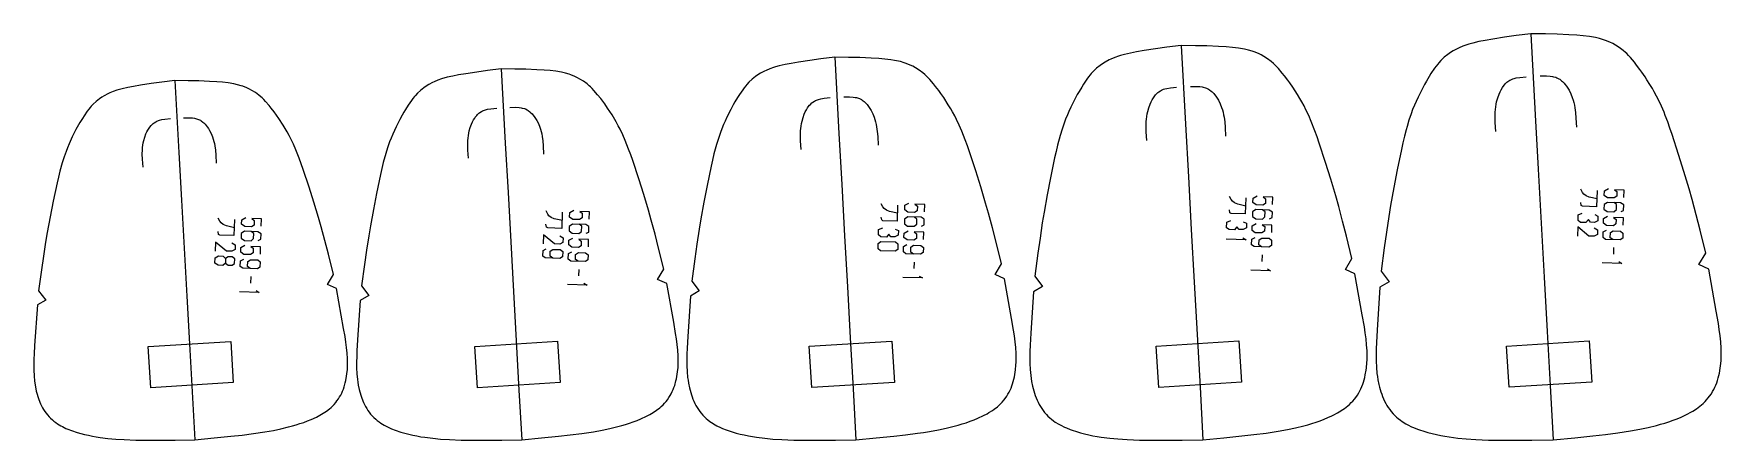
# Model space of a CAD drawing. Extents: x 923 to 2264, y 0 to 1234.
# Drawn here: x 1399 to 1806.9, y 870.1 to 968.5 of the extents above; entities that cross this region are included whole.
import ezdxf

# ---------------------------------------------------------------- set-up
doc = ezdxf.new("R2010")
doc.units = 0

msp = doc.modelspace()

# ---------------------------------------------------------------- linework, layer by layer
for points in [[(1783.41748, 872.147644), (1784.926514, 872.387695), (1787.17981, 872.795349), (1789.186157, 873.217102), (1791.225464, 873.715393), (1792.238037, 873.994385), (1793.245483, 874.295837), (1794.247314, 874.621643), (1795.243042, 874.973755), (1796.232666, 875.354065), (1797.201538, 875.759521), (1798.157104, 876.198669), (1798.62793, 876.432251), (1799.55127, 876.930054), (1800.001953, 877.195557), (1800.877808, 877.76178), (1801.30127, 878.063782), (1802.114624, 878.708252), (1802.503418, 879.051636), (1802.970947, 879.503174), (1803.331543, 879.884521), (1803.758911, 880.382507), (1804.080322, 880.797119), (1804.490479, 881.392639), (1804.798096, 881.898682), (1805.080688, 882.419739), (1805.339355, 882.954834), (1805.574829, 883.50238), (1805.78772, 884.061218), (1805.979126, 884.630005), (1806.149658, 885.207581), (1806.300171, 885.792419), (1806.431152, 886.383362), (1806.63916, 887.578247), (1806.717285, 888.179749), (1806.826538, 889.384033), (1806.865234, 890.143982), (1806.882202, 890.901489), (1806.857178, 892.409424), (1806.763428, 893.909302), (1806.613037, 895.402405), (1806.418091, 896.890137), (1806.190552, 898.373657), (1805.687134, 901.325073), (1803.86499, 911.541626), (1801.495605, 912.62915), (1803.115845, 915.351868), (1801.75293, 920.939575), (1800.814941, 924.655701), (1799.83313, 928.358032), (1799.105713, 930.954407), (1797.871948, 935.123596), (1796.577271, 939.27948), (1795.016113, 944.099731), (1794.48938, 945.646301), (1793.939697, 947.183289), (1793.359009, 948.706909), (1793.054932, 949.462585), (1792.414307, 950.95874), (1791.724609, 952.431641), (1791.251221, 953.365356), (1790.695557, 954.391541), (1790.231812, 955.202454), (1789.631226, 956.204285), (1788.933228, 957.313049), (1788.453735, 958.04303), (1787.712402, 959.123047), (1787.203247, 959.832703), (1786.416382, 960.880554), (1785.875854, 961.567566), (1784.909302, 962.720398), (1784.473877, 963.19519), (1784.02124, 963.653809), (1783.70874, 963.948669), (1783.144043, 964.437073), (1782.247437, 965.113037), (1781.299072, 965.717773), (1780.641846, 966.079895), (1779.96814, 966.40802), (1778.931519, 966.83429), (1778.456543, 966.999878), (1777.493652, 967.285034), (1776.515869, 967.515381), (1776.022461, 967.612183), (1775.027466, 967.774292), (1773.52124, 967.952637), (1772.006226, 968.07605), (1770.073242, 968.192078), (1767.226196, 968.312378), (1764.386963, 968.389282), (1760.843506, 968.453796), (1757.328979, 967.997375), (1754.515747, 967.606567), (1751.699707, 967.171753), (1749.791382, 966.842468), (1748.299438, 966.552063), (1746.822144, 966.208008), (1745.851196, 965.936768), (1745.371582, 965.785828), (1744.425293, 965.448792), (1743.5, 965.058777), (1743.046265, 964.841614), (1742.06311, 964.303162), (1741.42981, 963.902466), (1740.816895, 963.469849), (1739.94104, 962.763794), (1739.125, 961.992737), (1738.61792, 961.444885), (1738.339844, 961.117065), (1737.940918, 960.611328), (1737.560547, 960.091064), (1736.727417, 958.838318), (1736.266479, 958.095825), (1735.600586, 956.967224), (1735.173096, 956.205505), (1734.555908, 955.050049), (1734.159912, 954.271545), (1733.588989, 953.092224), (1733.103027, 952.030212), (1732.731934, 951.172852), (1732.293579, 950.091492), (1731.92627, 949.111145), (1731.403809, 947.570862), (1730.933105, 946.012939), (1730.714355, 945.228333), (1730.30603, 943.649719), (1729.92981, 942.061279), (1729.577637, 940.466003), (1728.559692, 935.502563), (1727.733032, 931.228821), (1726.968384, 926.94873), (1726.533081, 924.287781), (1725.967163, 920.499451), (1725.446411, 916.702393), (1724.710571, 910.998047), (1726.622314, 908.471436), (1724.387817, 907.128357), (1723.707886, 896.772766), (1723.534546, 893.783813), (1723.472778, 892.284302), (1723.443604, 890.784119), (1723.459351, 889.283508), (1723.532349, 887.782471), (1723.674316, 886.281006), (1723.775146, 885.530029), (1723.897827, 884.779114), (1724.139648, 883.594299), (1724.283813, 883.005127), (1724.622803, 881.840515), (1724.818604, 881.2677), (1725.032959, 880.703186), (1725.266235, 880.14801), (1725.519287, 879.603943), (1725.793091, 879.072144), (1726.087402, 878.553955), (1726.403809, 878.050842), (1726.742432, 877.56427), (1727.104126, 877.095459), (1727.577759, 876.54895), (1727.943115, 876.172485), (1728.422974, 875.724915), (1728.823608, 875.385742), (1729.338379, 874.988831), (1729.762451, 874.690613), (1730.642456, 874.140198), (1731.09668, 873.886963), (1732.029785, 873.421021), (1732.507202, 873.207153), (1733.47998, 872.814575), (1733.973755, 872.634583), (1734.972046, 872.303955), (1735.97998, 872.008179), (1737.005249, 871.739807), (1738.034058, 871.500244), (1739.065796, 871.287354), (1740.10022, 871.099182), (1741.137817, 870.934143), (1743.219604, 870.664612), (1745.260254, 870.467529), (1747.544922, 870.311951), (1749.071167, 870.240356), (1750.599609, 870.190613), (1753.658813, 870.142456), (1756.671265, 870.140137), (1761.11499, 870.183716), (1766.295532, 870.272583), (1771.453979, 870.757874), (1775.875244, 871.206543), (1778.868896, 871.542419), (1781.904053, 871.928955), (1783.41748, 872.147644)], [(1760.843506, 968.453796), (1761.934082, 948.817566), (1762.660889, 935.726746), (1763.387817, 922.635925), (1764.114624, 909.545044), (1764.841553, 896.454285), (1765.568604, 883.363525), (1766.295532, 870.272583)], [(1614.06311, 872.04834), (1615.503662, 872.275818), (1617.654907, 872.661804), (1619.570313, 873.060974), (1621.516479, 873.532227), (1622.483276, 873.796021), (1623.444946, 874.080994), (1624.401733, 874.388794), (1625.352783, 874.721436), (1626.297974, 875.080688), (1627.221802, 875.462769), (1628.58252, 876.096924), (1629.463745, 876.566284), (1629.894165, 876.81665), (1630.730713, 877.351074), (1631.135376, 877.636292), (1631.913452, 878.245117), (1632.2854, 878.569763), (1632.73291, 878.99646), (1633.077271, 879.356018), (1633.485596, 879.8255), (1633.792725, 880.216797), (1634.183716, 880.777222), (1634.476807, 881.253235), (1634.746582, 881.743835), (1634.993408, 882.247742), (1635.218384, 882.763489), (1635.422119, 883.290222), (1635.605469, 883.826477), (1635.768921, 884.370972), (1635.913208, 884.922729), (1636.039307, 885.480225), (1636.239624, 886.607727), (1636.315063, 887.175476), (1636.421021, 888.312195), (1636.458862, 889.02832), (1636.475952, 889.742065), (1636.453369, 891.163208), (1636.365234, 892.576721), (1636.222778, 893.983887), (1636.037598, 895.385986), (1635.821533, 896.784119), (1635.34314, 899.565369), (1633.612183, 909.192688), (1631.351318, 910.215698), (1632.900146, 912.783203), (1631.60376, 918.048645), (1630.711182, 921.550232), (1629.7771, 925.038635), (1629.085083, 927.485046), (1627.910767, 931.413513), (1626.678589, 935.329224), (1625.19165, 939.871643), (1624.689941, 941.329285), (1624.16626, 942.77771), (1623.323608, 944.925232), (1622.713745, 946.334351), (1622.056885, 947.721313), (1621.605957, 948.600342), (1621.076416, 949.567322), (1620.634399, 950.331177), (1620.062134, 951.274597), (1618.939087, 953.007385), (1618.2323, 954.024902), (1617.746826, 954.693176), (1616.996948, 955.679749), (1616.482178, 956.326294), (1615.559814, 957.412537), (1615.144287, 957.859741), (1614.713135, 958.291321), (1614.415283, 958.568787), (1613.875732, 959.029602), (1613.019531, 959.666443), (1612.11438, 960.235657), (1611.487671, 960.57605), (1610.845459, 960.884277), (1609.857788, 961.284607), (1609.403931, 961.440552), (1608.484375, 961.708862), (1607.550903, 961.925232), (1607.079712, 962.016174), (1606.130493, 962.16803), (1604.693359, 962.334656), (1603.248413, 962.449402), (1601.403931, 962.556946), (1598.686646, 962.667847), (1595.976563, 962.738159), (1592.59436, 962.796326), (1589.23938, 962.36499), (1586.553589, 961.99585), (1583.865112, 961.58551), (1582.043823, 961.275085), (1580.620239, 961.001282), (1579.210449, 960.677002), (1578.283691, 960.421204), (1577.825562, 960.278809), (1576.921631, 959.960754), (1576.037354, 959.592468), (1575.603394, 959.38739), (1574.666016, 958.880554), (1574.06189, 958.503174), (1573.476563, 958.095703), (1572.639648, 957.430054), (1571.859009, 956.702576), (1571.373657, 956.184875), (1571.108398, 955.876221), (1570.727417, 955.399597), (1570.364014, 954.909363), (1569.567139, 953.727844), (1569.126953, 953.028503), (1568.490479, 951.965027), (1568.081787, 951.247253), (1567.491821, 950.157959), (1566.566895, 948.311768), (1566.102417, 947.310852), (1565.747437, 946.502869), (1565.327881, 945.483521), (1564.976807, 944.559875), (1564.477295, 943.108887), (1564.026733, 941.640991), (1563.426392, 939.413574), (1563.065796, 937.916138), (1562.728149, 936.411926), (1561.751953, 931.733154), (1560.959595, 927.705383), (1560.226318, 923.671326), (1559.808716, 921.16333), (1559.265625, 917.593201), (1558.765259, 914.014404), (1558.058228, 908.637939), (1559.881104, 906.257263), (1557.746948, 904.990845), (1557.089844, 895.231201), (1556.921509, 892.414124), (1556.861084, 891.000671), (1556.832031, 889.586792), (1556.845703, 888.172485), (1556.914307, 886.757874), (1557.048828, 885.342957), (1557.144653, 884.635376), (1557.26123, 883.927856), (1557.491943, 882.809753), (1557.629639, 882.253906), (1557.953369, 881.155396), (1558.140259, 880.615234), (1558.344604, 880.082764), (1558.567261, 879.55957), (1558.808594, 879.046936), (1559.069336, 878.545898), (1559.349854, 878.058044), (1559.650879, 877.584595), (1559.973145, 877.12677), (1560.317017, 876.685974), (1560.767456, 876.172241), (1561.115845, 875.817261), (1561.57373, 875.395691), (1561.955566, 875.076294), (1562.44751, 874.701782), (1562.853149, 874.420227), (1563.693604, 873.901001), (1564.127197, 873.66217), (1565.017822, 873.223328), (1565.473145, 873.022095), (1566.400879, 872.652893), (1567.82312, 872.172974), (1568.783691, 871.895203), (1569.762817, 871.642578), (1570.744629, 871.416931), (1571.729492, 871.216614), (1572.716797, 871.039612), (1573.706787, 870.884277), (1575.693115, 870.630737), (1577.640869, 870.445557), (1579.821655, 870.299561), (1581.278564, 870.232544), (1582.737183, 870.185974), (1585.657104, 870.141479), (1588.532471, 870.140137), (1592.774048, 870.182495), (1597.719238, 870.267578), (1602.643433, 870.729065), (1606.86377, 871.155457), (1609.721191, 871.474304), (1612.618408, 871.841003), (1614.06311, 872.04834)], [(1592.59436, 962.796326), (1593.619385, 944.290527), (1594.302612, 931.953308), (1594.985962, 919.61615), (1595.669189, 907.279114), (1596.352417, 894.941956), (1597.035889, 882.604736), (1597.719238, 870.267578)], [(1698.349487, 872.098022), (1699.824341, 872.331787), (1702.026733, 872.728516), (1703.987671, 873.138977), (1705.980225, 873.623779), (1706.969971, 873.895203), (1707.95459, 874.188354), (1708.933838, 874.505188), (1709.907349, 874.847656), (1710.874634, 875.217407), (1711.821045, 875.611145), (1712.754639, 876.03772), (1713.214478, 876.264587), (1714.116699, 876.748169), (1714.557251, 877.006104), (1715.413574, 877.556458), (1715.827637, 877.850037), (1716.623413, 878.476807), (1717.003662, 878.810669), (1717.461426, 879.249756), (1717.813721, 879.620239), (1718.231567, 880.104126), (1718.545776, 880.506958), (1718.946411, 881.0849), (1719.246704, 881.575989), (1719.522949, 882.081787), (1719.775757, 882.601318), (1720.005859, 883.133057), (1720.214355, 883.675659), (1720.401733, 884.22821), (1720.568604, 884.789307), (1720.716064, 885.357544), (1720.844604, 885.931763), (1721.048706, 887.093018), (1721.12561, 887.677612), (1721.233032, 888.848206), (1721.271362, 889.586182), (1721.288208, 890.321777), (1721.264648, 891.786316), (1721.173584, 893.243042), (1721.0271, 894.693176), (1720.837158, 896.138123), (1720.615479, 897.578979), (1720.124512, 900.44519), (1718.3479, 910.367249), (1716.032715, 911.422424), (1717.61731, 914.067566), (1716.287598, 919.494141), (1715.372314, 923.103027), (1714.414307, 926.698364), (1713.704834, 929.219849), (1712.500732, 933.268555), (1711.237305, 937.304443), (1709.713257, 941.985657), (1709.198975, 943.487793), (1708.662109, 944.98053), (1707.798584, 947.193787), (1707.17334, 948.646545), (1706.500122, 950.076477), (1706.03772, 950.982849), (1705.495239, 951.979431), (1705.04248, 952.766907), (1704.456055, 953.739441), (1703.305786, 955.525269), (1702.581665, 956.573975), (1702.084351, 957.263), (1701.315918, 958.280212), (1700.788452, 958.94696), (1699.843872, 960.066467), (1699.418457, 960.527527), (1698.976563, 960.972534), (1698.671387, 961.258789), (1698.119385, 961.733398), (1697.24292, 962.389771), (1696.31604, 962.976746), (1695.674072, 963.328003), (1695.016113, 963.646179), (1694.004028, 964.059448), (1693.539551, 964.220215), (1692.598267, 964.497009), (1691.642578, 964.720215), (1691.1604, 964.814148), (1690.188232, 964.97113), (1688.716553, 965.143677), (1687.236572, 965.262695), (1685.3479, 965.374451), (1682.565796, 965.490051), (1679.791016, 965.563721), (1676.328247, 965.625061), (1672.893555, 965.181213), (1670.144043, 964.801147), (1667.391724, 964.378662), (1665.526978, 964.058777), (1664.069214, 963.776794), (1662.62561, 963.442566), (1661.67688, 963.178955), (1661.207886, 963.03241), (1660.282715, 962.704773), (1659.37793, 962.325684), (1658.934204, 962.114441), (1657.973877, 961.591858), (1657.355103, 961.202881), (1656.756104, 960.782715), (1655.899658, 960.096863), (1655.101196, 959.347656), (1654.605103, 958.81488), (1654.333374, 958.496643), (1653.943359, 958.005554), (1653.571533, 957.500183), (1652.756714, 956.28302), (1652.30603, 955.562073), (1651.654785, 954.466125), (1651.236694, 953.72644), (1650.633301, 952.604065), (1649.687256, 950.702026), (1649.212158, 949.670532), (1648.848999, 948.837891), (1648.420166, 947.787415), (1648.060913, 946.83551), (1647.549805, 945.339844), (1647.089233, 943.826904), (1646.475464, 941.531616), (1646.107178, 939.988647), (1645.762207, 938.438965), (1644.765137, 933.617859), (1643.955688, 929.467102), (1643.206665, 925.310059), (1642.780273, 922.725525), (1642.225708, 919.046326), (1641.715088, 915.358337), (1640.993652, 909.818054), (1642.861084, 907.364258), (1640.67688, 906.05957), (1640.008301, 896.001953), (1639.83728, 893.098938), (1639.776245, 891.642395), (1639.747192, 890.185364), (1639.761963, 888.727966), (1639.832642, 887.270142), (1639.971069, 885.811951), (1640.069214, 885.082703), (1640.188843, 884.353333), (1640.425171, 883.201904), (1640.566162, 882.629456), (1640.897461, 881.497864), (1641.088745, 880.941467), (1641.298096, 880.392944), (1641.526001, 879.853821), (1641.773438, 879.325378), (1642.040405, 878.809021), (1642.328125, 878.305969), (1642.636719, 877.817688), (1642.967163, 877.34552), (1643.319946, 876.890686), (1643.781982, 876.360535), (1644.138916, 875.994873), (1644.607666, 875.560242), (1644.998901, 875.231018), (1645.502197, 874.845215), (1645.917114, 874.555359), (1646.777466, 874.020508), (1647.221313, 873.774597), (1648.133057, 873.322266), (1648.599487, 873.114563), (1649.549805, 872.733826), (1650.031982, 872.559143), (1651.006958, 872.238525), (1651.991211, 871.951721), (1652.993408, 871.691223), (1653.998657, 871.458557), (1655.006958, 871.251953), (1656.017944, 871.069458), (1657.031494, 870.909119), (1659.065796, 870.647583), (1661.059937, 870.456543), (1663.292603, 870.305786), (1664.784302, 870.23645), (1666.277832, 870.188354), (1669.267456, 870.141907), (1672.211182, 870.140137), (1676.553833, 870.183044), (1681.616699, 870.270081), (1686.658081, 870.743469), (1690.978882, 871.180969), (1693.904297, 871.508362), (1696.870605, 871.88501), (1698.349487, 872.098022)], [(1676.328247, 965.625061), (1677.385864, 946.554138), (1678.091064, 933.840027), (1678.796265, 921.125977), (1679.501221, 908.412109), (1680.206421, 895.69812), (1680.911499, 882.984131), (1681.616699, 870.270081)], [(1534.307983, 872.219727), (1536.408203, 872.594971), (1538.278076, 872.982849), (1540.177979, 873.440674), (1541.121704, 873.696777), (1542.060547, 873.973511), (1542.994507, 874.2724), (1543.923218, 874.595276), (1544.846313, 874.94397), (1545.747803, 875.314453), (1547.075562, 875.929138), (1547.935791, 876.38446), (1548.355957, 876.627258), (1549.172974, 877.145752), (1549.568237, 877.422546), (1550.328613, 878.01355), (1550.692139, 878.328796), (1551.129639, 878.743103), (1551.465698, 879.091614), (1551.864624, 879.547119), (1552.164795, 879.926636), (1552.546021, 880.469421), (1552.832031, 880.930542), (1553.095093, 881.405823), (1553.336182, 881.894104), (1553.555908, 882.394104), (1553.755127, 882.904663), (1553.934204, 883.424561), (1554.235596, 884.487854), (1554.359009, 885.028625), (1554.555542, 886.122498), (1554.629761, 886.67334), (1554.734009, 887.776123), (1554.771362, 888.470398), (1554.788452, 889.162415), (1554.767334, 890.540039), (1554.681885, 891.9104), (1554.543457, 893.274597), (1554.363281, 894.633789), (1554.152832, 895.989258), (1553.68689, 898.685547), (1552.001587, 908.018188), (1549.795166, 909.008972), (1551.308105, 911.498779), (1550.044678, 916.60321), (1549.175293, 919.997559), (1548.265015, 923.378784), (1547.590576, 925.750366), (1546.446045, 929.558472), (1545.244751, 933.354126), (1543.795166, 937.757568), (1543.305908, 939.170776), (1542.795288, 940.57489), (1541.973511, 942.656433), (1541.378906, 944.022217), (1540.73877, 945.36615), (1540.299072, 946.217896), (1539.782593, 947.155212), (1538.793213, 948.809814), (1537.69751, 950.489685), (1537.008057, 951.47583), (1536.534546, 952.123474), (1536.049805, 952.762878), (1535.300903, 953.705688), (1534.400757, 954.758667), (1533.995483, 955.192017), (1533.574707, 955.610046), (1533.284302, 955.878784), (1532.757324, 956.325867), (1531.921265, 956.943176), (1531.03772, 957.494446), (1530.42627, 957.824097), (1529.799805, 958.122375), (1528.83667, 958.509644), (1528.393433, 958.660828), (1527.495483, 958.920654), (1526.583984, 959.130066), (1525.197632, 959.364929), (1523.795166, 959.525574), (1522.385132, 959.636047), (1520.584961, 959.739258), (1517.932617, 959.84552), (1515.286987, 959.912537), (1511.985474, 959.967529), (1508.710083, 959.548828), (1506.088135, 959.190552), (1503.463501, 958.792419), (1501.685791, 958.49115), (1500.296509, 958.226013), (1498.92041, 957.911438), (1497.568237, 957.525391), (1496.685547, 957.216675), (1495.821655, 956.859375), (1495.397827, 956.660217), (1494.483398, 956.169128), (1493.893555, 955.803589), (1493.322144, 955.408508), (1492.504761, 954.763184), (1491.741943, 954.057312), (1491.267456, 953.554993), (1491.008545, 953.255859), (1490.636353, 952.793884), (1490.281372, 952.318481), (1489.50293, 951.172729), (1488.862427, 950.153015), (1488.451172, 949.464111), (1488.052002, 948.768188), (1487.475464, 947.712036), (1486.571533, 945.921631), (1485.770874, 944.167847), (1485.360962, 943.179443), (1485.017944, 942.284302), (1484.529663, 940.878052), (1484.089233, 939.455078), (1483.502197, 937.295532), (1483.149536, 935.843628), (1482.819214, 934.385071), (1481.863892, 929.848633), (1481.088501, 925.943726), (1480.37085, 922.032715), (1479.962158, 919.601135), (1479.43042, 916.140076), (1478.940552, 912.670532), (1478.247803, 907.457947), (1480.026001, 905.150208), (1477.942505, 903.922241), (1477.296509, 894.46051), (1477.130737, 891.729248), (1477.071045, 890.358948), (1477.04187, 888.988037), (1477.05481, 887.616943), (1477.12085, 886.245544), (1477.251831, 884.873962), (1477.345093, 884.188171), (1477.45874, 883.502258), (1477.684082, 882.417542), (1477.818604, 881.878357), (1478.134521, 880.812866), (1478.316895, 880.28894), (1478.733521, 879.265442), (1478.968994, 878.768494), (1479.223267, 878.282898), (1479.496704, 877.810242), (1479.790161, 877.35144), (1480.104126, 876.908203), (1480.439209, 876.481384), (1480.878052, 875.983948), (1481.21814, 875.639771), (1481.664795, 875.23114), (1482.037354, 874.921753), (1482.517822, 874.558289), (1482.914063, 874.285034), (1483.734863, 873.781494), (1484.158203, 873.549927), (1485.027466, 873.124573), (1485.471802, 872.929688), (1486.376953, 872.572083), (1487.764526, 872.107483), (1488.701172, 871.838745), (1489.657104, 871.593994), (1490.615723, 871.375427), (1491.577148, 871.181335), (1492.540771, 871.009888), (1493.506958, 870.859436), (1495.445801, 870.613831), (1497.347046, 870.43457), (1499.475708, 870.293335), (1502.321899, 870.183655), (1505.172119, 870.140991), (1507.978882, 870.140137), (1512.119507, 870.181702), (1516.946655, 870.264893), (1521.753662, 870.7146), (1525.873657, 871.129883), (1528.663086, 871.440186), (1531.491333, 871.796936), (1534.307983, 872.219727)], [(1511.985474, 959.967529), (1512.977783, 942.027039), (1513.63916, 930.066711), (1514.300781, 918.106323), (1514.962158, 906.145996), (1515.623657, 894.185669), (1516.285156, 882.225281), (1516.946655, 870.264893)], [(1454.870117, 872.163818), (1456.919312, 872.528259), (1458.743774, 872.904907), (1460.597046, 873.349121), (1461.517822, 873.597534), (1462.433838, 873.865967), (1463.345337, 874.156006), (1464.251587, 874.469177), (1465.152466, 874.807312), (1466.031372, 875.166138), (1467.326416, 875.761536), (1468.165649, 876.202576), (1468.575562, 876.437866), (1469.372925, 876.940552), (1469.758911, 877.208801), (1470.501587, 877.782104), (1470.856812, 878.087891), (1471.28418, 878.489746), (1471.612183, 878.827393), (1472.001587, 879.268677), (1472.294678, 879.636597), (1472.66626, 880.161804), (1472.944946, 880.607849), (1473.201538, 881.067871), (1473.436646, 881.540527), (1473.651245, 882.024719), (1473.845703, 882.519226), (1474.020874, 883.022888), (1474.315552, 884.05304), (1474.436523, 884.577087), (1474.629395, 885.637268), (1474.702148, 886.171143), (1474.80481, 887.240234), (1474.858765, 888.582703), (1474.838867, 889.916931), (1474.756226, 891.244019), (1474.621826, 892.565186), (1474.446533, 893.881714), (1474.241821, 895.194458), (1473.902954, 897.159119), (1472.14856, 906.843811), (1469.996582, 907.802429), (1471.473755, 910.214417), (1470.24353, 915.157654), (1469.396851, 918.444763), (1468.51062, 921.719116), (1467.85376, 924.015747), (1466.739014, 927.703491), (1465.568848, 931.378967), (1464.156494, 935.643494), (1463.679688, 937.012268), (1463.182007, 938.372192), (1462.381348, 940.387878), (1461.802124, 941.710083), (1461.178223, 943.010925), (1460.75, 943.83551), (1460.246582, 944.743103), (1459.282104, 946.345032), (1458.213745, 947.971924), (1457.079956, 949.553711), (1456.366821, 950.478943), (1455.877319, 951.085144), (1454.99939, 952.104736), (1454.604126, 952.524292), (1454.19397, 952.928955), (1453.911011, 953.188904), (1453.396729, 953.62207), (1452.580688, 954.21991), (1451.718872, 954.753418), (1451.122681, 955.072266), (1450.511841, 955.360535), (1449.573364, 955.734802), (1449.140625, 955.881042), (1448.26416, 956.132568), (1447.375, 956.335083), (1446.022583, 956.561707), (1444.654785, 956.716614), (1443.279785, 956.822815), (1441.523682, 956.921753), (1438.936157, 957.023315), (1436.355469, 957.087036), (1433.134399, 957.138855), (1429.938599, 956.732605), (1427.380493, 956.385132), (1424.819946, 955.999268), (1423.085449, 955.707581), (1421.730591, 955.450684), (1420.388062, 955.145996), (1419.068848, 954.771851), (1418.207275, 954.472717), (1417.363892, 954.126221), (1416.949951, 953.933167), (1416.05835, 953.457886), (1415.483154, 953.103943), (1414.925415, 952.721558), (1414.127686, 952.096436), (1413.382446, 951.412292), (1412.919067, 950.92511), (1412.66626, 950.635498), (1412.303223, 950.188232), (1411.956543, 949.727783), (1411.196167, 948.617737), (1410.776489, 947.961304), (1410.169678, 946.963196), (1409.216797, 945.266174), (1408.333984, 943.531433), (1407.552124, 941.83313), (1407.151489, 940.875549), (1406.81665, 940.008789), (1406.339966, 938.647156), (1405.909668, 937.269226), (1405.335938, 935.177612), (1404.990967, 933.771179), (1404.667725, 932.358337), (1403.733521, 927.964111), (1402.975342, 924.18219), (1402.273438, 920.394104), (1401.873413, 918.039124), (1401.353149, 914.687073), (1400.873413, 911.326782), (1400.195068, 906.278076), (1401.929077, 904.043335), (1399.89563, 902.853638), (1399.218262, 893.034729), (1399.097778, 891.044678), (1399.038818, 889.717407), (1399.009644, 888.389587), (1399.021484, 887.061646), (1399.085449, 885.733521), (1399.212524, 884.405212), (1399.414063, 883.076843), (1399.633667, 882.025513), (1399.765015, 881.502869), (1400.073242, 880.470459), (1400.251221, 879.962891), (1400.657593, 878.971375), (1400.887207, 878.490051), (1401.13501, 878.020081), (1401.401367, 877.562378), (1401.687134, 877.118469), (1401.99292, 876.689575), (1402.319092, 876.276917), (1402.746216, 875.795837), (1403.078125, 875.462402), (1403.513672, 875.06665), (1403.876831, 874.767273), (1404.345947, 874.414917), (1404.732788, 874.150085), (1405.533936, 873.662109), (1405.947021, 873.437866), (1406.794922, 873.026062), (1407.228394, 872.837341), (1408.110962, 872.491394), (1409.463745, 872.042175), (1410.376709, 871.782349), (1411.309326, 871.545532), (1412.244629, 871.333984), (1413.182495, 871.146179), (1414.122437, 870.980225), (1415.064941, 870.834656), (1416.955933, 870.597168), (1418.810913, 870.423706), (1420.887573, 870.287231), (1423.664185, 870.181458), (1426.444824, 870.140503), (1429.182983, 870.140137), (1433.222412, 870.181091), (1437.932129, 870.26239), (1442.621826, 870.700195), (1446.641479, 871.104248), (1449.362793, 871.406128), (1452.122192, 871.753052), (1454.870117, 872.163818)], [(1433.134399, 957.138855), (1434.093872, 939.76355), (1434.733521, 928.180054), (1435.373413, 916.596436), (1436.012939, 905.013), (1436.652588, 893.429443), (1437.292358, 881.845947), (1437.932129, 870.26239)], [(1668.063721, 942.630371), (1667.917725, 944.750549), (1667.88147, 946.072693), (1667.912598, 947.216614), (1667.960083, 947.831482), (1668.031982, 948.444519), (1668.130615, 949.055542), (1668.258423, 949.664124), (1668.509521, 950.57196), (1668.825439, 951.440308), (1669.059448, 951.968445), (1669.324219, 952.481689), (1669.620239, 952.972107), (1669.780396, 953.206238), (1670.12561, 953.6474), (1670.310547, 953.852417), (1670.706177, 954.226135), (1670.916992, 954.393005), (1671.366821, 954.682861), (1671.605957, 954.805847), (1672.106567, 955.011169), (1672.366943, 955.09552), (1672.90564, 955.233521), (1673.748291, 955.378967), (1675.204834, 955.528992)], [(1678.561157, 955.71521), (1680.025391, 955.727173), (1680.879028, 955.675659), (1681.429688, 955.598206), (1681.697876, 955.54303), (1682.21814, 955.394409), (1682.46936, 955.298645), (1682.948608, 955.060242), (1683.176392, 954.917725), (1683.61084, 954.590027), (1683.817505, 954.406799), (1684.209229, 954.00647), (1684.394287, 953.791443), (1684.74292, 953.336792), (1685.062744, 952.856018), (1685.35376, 952.356934), (1685.763672, 951.528809), (1686.11377, 950.654419), (1686.307983, 950.06366), (1686.473511, 949.467224), (1686.612793, 948.865967), (1686.727905, 948.260193), (1686.885376, 947.126709), (1686.995605, 945.808655), (1687.084839, 943.685242)], [(1752.396484, 944.778809), (1752.246216, 946.962097), (1752.208496, 948.323364), (1752.23999, 949.500854), (1752.288208, 950.133484), (1752.361572, 950.764526), (1752.462158, 951.393494), (1752.592651, 952.020142), (1752.848999, 952.955139), (1753.171875, 953.849426), (1753.410767, 954.392883), (1753.680908, 954.921326), (1753.983521, 955.426208), (1754.147095, 955.667236), (1754.500122, 956.121643), (1754.689453, 956.332764), (1755.094604, 956.717712), (1755.310547, 956.889587), (1755.770996, 957.187561), (1756.015259, 957.313904), (1756.527344, 957.524597), (1756.793701, 957.61145), (1757.344971, 957.753357), (1758.207153, 957.90332), (1759.698242, 958.058777)], [(1763.132813, 958.249512), (1764.631836, 958.260193), (1765.505615, 958.206543), (1766.068848, 958.126465), (1766.343384, 958.069763), (1766.87561, 957.916931), (1767.132324, 957.818481), (1767.622925, 957.573242), (1767.856689, 957.426453), (1768.30188, 957.088623), (1768.513428, 956.899841), (1768.914551, 956.487244), (1769.103882, 956.265808), (1769.460449, 955.797546), (1769.787476, 955.302307), (1770.084961, 954.788635), (1770.504761, 953.935547), (1770.863403, 953.034668), (1771.062256, 952.426331), (1771.231934, 951.812378), (1771.374634, 951.19342), (1771.492798, 950.569885), (1771.654297, 949.403076), (1771.767578, 948.046021), (1771.859985, 945.859558)], [(1504.08606, 938.333252), (1503.948608, 940.327576), (1503.915161, 941.571472), (1503.945923, 942.648315), (1503.991699, 943.227234), (1504.060913, 943.804504), (1504.155396, 944.379517), (1504.277832, 944.952148), (1504.517822, 945.80542), (1504.819946, 946.621765), (1505.044556, 947.119263), (1505.298096, 947.602478), (1505.581543, 948.063782), (1505.734619, 948.283936), (1506.064087, 948.698792), (1506.240479, 948.891479), (1506.616943, 949.242859), (1506.817261, 949.399719), (1507.246094, 949.67334), (1507.474487, 949.789734), (1507.952637, 949.983887), (1508.201172, 950.06366), (1508.714966, 950.193665), (1509.518066, 950.330139), (1510.905762, 950.469604)], [(1514.106079, 950.646606), (1515.50061, 950.661011), (1516.313843, 950.613892), (1516.838867, 950.541321), (1517.094849, 950.489563), (1517.591431, 950.349365), (1517.831177, 950.258728), (1518.287476, 950.034119), (1518.503906, 949.900391), (1518.916992, 949.592529), (1519.113525, 949.420532), (1519.486694, 949.044617), (1519.663086, 948.842529), (1519.995605, 948.415344), (1520.301025, 947.963013), (1520.578979, 947.493347), (1520.96936, 946.715393), (1521.302124, 945.893738), (1521.486816, 945.338013), (1521.644165, 944.776917), (1521.776489, 944.210999), (1521.885864, 943.640625), (1522.035278, 942.573669), (1522.139282, 941.333679), (1522.222412, 939.336365)], [(1584.512451, 940.48175), (1584.370605, 942.539124), (1584.335693, 943.822083), (1584.366699, 944.932556), (1584.413452, 945.529419), (1584.483887, 946.124451), (1584.580444, 946.717468), (1584.705444, 947.308167), (1584.95105, 948.18866), (1585.260132, 949.031006), (1585.48938, 949.543823), (1585.748657, 950.042114), (1586.038452, 950.517944), (1586.194946, 950.745056), (1586.532104, 951.173096), (1586.712891, 951.371948), (1587.098999, 951.734497), (1587.304688, 951.896301), (1587.744019, 952.17804), (1587.977661, 952.297852), (1588.467041, 952.497559), (1588.72168, 952.57959), (1589.247803, 952.713501), (1590.070557, 952.854614), (1591.492798, 952.999268)], [(1594.77124, 953.180847), (1596.200562, 953.194092), (1597.034058, 953.144714), (1597.571655, 953.069763), (1597.83374, 953.016296), (1598.342163, 952.871826), (1598.587769, 952.778625), (1599.05542, 952.54718), (1599.277588, 952.409058), (1599.701538, 952.091309), (1599.903076, 951.913635), (1600.2854, 951.525513), (1600.466187, 951.317078), (1600.806641, 950.876099), (1601.119385, 950.409485), (1601.403931, 949.92511), (1601.804077, 949.12207), (1602.145386, 948.274109), (1602.334961, 947.700867), (1602.496338, 947.12207), (1602.632202, 946.538513), (1602.744385, 945.950378), (1602.897827, 944.85022), (1603.005005, 943.571167), (1603.091187, 941.510864)], [(1425.41748, 936.184814), (1425.284302, 938.11615), (1425.252319, 939.320923), (1425.282837, 940.364258), (1425.327759, 940.925232), (1425.39563, 941.484558), (1425.488037, 942.041626), (1425.607788, 942.596252), (1425.842285, 943.422302), (1426.137817, 944.212585), (1426.3573, 944.694763), (1426.605469, 945.162842), (1427.031982, 945.822998), (1427.353516, 946.224609), (1427.525635, 946.411133), (1427.892822, 946.751282), (1428.087891, 946.903198), (1428.506104, 947.168579), (1428.729126, 947.281799), (1429.195923, 947.470398), (1429.438721, 947.547729), (1429.939819, 947.673828), (1430.723267, 947.805786), (1432.076538, 947.939819)], [(1435.19873, 948.112244), (1436.55835, 948.128052), (1437.351685, 948.083008), (1437.86377, 948.013), (1438.113403, 947.962769), (1438.598145, 947.826782), (1438.83252, 947.738831), (1439.2771, 947.521179), (1439.487915, 947.391724), (1439.890259, 947.093933), (1440.081787, 946.927551), (1440.445557, 946.563721), (1440.942261, 945.95459), (1441.240479, 945.516724), (1441.511841, 945.061646), (1441.892456, 944.308655), (1442.216553, 943.513428), (1442.396484, 942.975342), (1442.549805, 942.431824), (1442.678711, 941.883484), (1442.785278, 941.330811), (1442.930542, 940.297241), (1443.031372, 939.096313), (1443.111694, 937.161926)], [(1776.868408, 930.509094), (1776.747803, 926.617249), (1773.337036, 926.7229), (1773.036377, 926.907227), (1772.92688, 927.611023)], [(1776.89502, 928.538635), (1774.937988, 928.949341), (1774.203979, 929.278503), (1773.647827, 929.689636), (1773.35376, 930.092712), (1772.939453, 930.849609)], [(1783.375, 928.885193), (1783.42981, 930.656128), (1781.068359, 930.729248), (1781.667114, 930.27301), (1781.632568, 929.157959), (1781.006836, 928.739563), (1779.388916, 928.789673), (1778.618652, 929.360657), (1778.653198, 930.475769), (1779.632813, 931.014404)], [(1607.785645, 927.013794), (1607.665283, 923.121948), (1604.254395, 923.227539), (1603.953735, 923.411926), (1603.843994, 924.115662)], [(1607.812134, 925.043335), (1605.855225, 925.454041), (1605.121338, 925.783203), (1604.564941, 926.194336), (1604.271118, 926.597412), (1603.856812, 927.354248)], [(1614.292358, 925.389893), (1614.347168, 927.160828), (1611.985718, 927.233948), (1612.584473, 926.77771), (1612.549927, 925.662659), (1611.924194, 925.244263), (1610.306274, 925.294434), (1609.535889, 925.865356), (1609.570557, 926.98053), (1610.550171, 927.519104)], [(1691.936401, 928.761475), (1691.815918, 924.869568), (1688.404907, 924.97522), (1688.10437, 925.159607), (1687.994751, 925.863342)], [(1691.962769, 926.791016), (1690.005859, 927.201782), (1689.271973, 927.530823), (1688.715698, 927.942078), (1688.421631, 928.345032), (1688.007446, 929.101929)], [(1697.723389, 923.688782), (1698.345703, 923.997803), (1698.386963, 925.331482), (1697.614136, 925.815063), (1694.421875, 925.913879), (1693.617188, 925.369751), (1693.582642, 924.254578), (1694.352783, 923.683655), (1695.970947, 923.633545), (1696.599976, 924.161255), (1696.637817, 925.385681), (1696.039795, 925.863831)], [(1698.442871, 927.137573), (1698.497803, 928.908508), (1696.136353, 928.981628), (1696.735107, 928.525391), (1696.700562, 927.4104), (1696.074829, 926.991943), (1694.456787, 927.042114), (1693.686646, 927.613037), (1693.721191, 928.72821), (1694.700684, 929.266846)], [(1782.655396, 925.436401), (1783.277832, 925.745361), (1783.31897, 927.079102), (1782.546265, 927.562622), (1779.354004, 927.661438), (1778.549194, 927.117432), (1778.514648, 926.002258), (1779.284912, 925.431335), (1780.902954, 925.381165), (1781.531982, 925.908875), (1781.569946, 927.133362), (1780.971802, 927.611389)], [(1447.492188, 923.518494), (1447.371704, 919.626648), (1443.960938, 919.732239), (1443.660278, 919.916626), (1443.550537, 920.620361)], [(1447.518677, 921.548035), (1445.56189, 921.95874), (1444.827759, 922.287842), (1444.271484, 922.699036), (1443.977661, 923.102112), (1443.563354, 923.858948)], [(1453.998901, 921.894531), (1454.053711, 923.665527), (1451.692261, 923.738647), (1452.290894, 923.28241), (1452.256348, 922.167297), (1451.630615, 921.748962), (1450.012817, 921.799072), (1449.242432, 922.370056), (1449.276978, 923.485107), (1450.256714, 924.023804)], [(1526.760132, 925.266174), (1526.639648, 921.374268), (1523.22876, 921.479919), (1522.928101, 921.664307), (1522.818604, 922.36792)], [(1526.786499, 923.295593), (1524.829712, 923.706299), (1524.095703, 924.035522), (1523.539551, 924.446594), (1523.245483, 924.84967), (1522.831177, 925.606628)], [(1532.547119, 920.193359), (1533.169556, 920.50238), (1533.210693, 921.836182), (1532.437744, 922.31958), (1529.245605, 922.418518), (1528.440918, 921.874451), (1528.406372, 920.759277), (1529.176514, 920.188354), (1530.794678, 920.138184), (1531.423706, 920.665833), (1531.461548, 921.89032), (1530.863525, 922.368347)], [(1533.266724, 923.642151), (1533.321533, 925.413208), (1530.960083, 925.486328), (1531.558838, 925.030029), (1531.524292, 923.914917), (1530.89856, 923.496643), (1529.28064, 923.546631), (1528.510376, 924.117737), (1528.544922, 925.232727), (1529.524536, 925.771484)], [(1613.572754, 921.941101), (1614.195068, 922.250122), (1614.236328, 923.583801), (1613.463379, 924.067383), (1610.27124, 924.166138), (1609.466553, 923.62207), (1609.432007, 922.506958), (1610.202148, 921.935974), (1611.820313, 921.885925), (1612.449341, 922.413574), (1612.487183, 923.638), (1611.889282, 924.11615)], [(1691.362915, 922.966492), (1692.140015, 922.614136), (1692.105469, 921.499023), (1691.30481, 921.086182), (1690.342773, 921.115845), (1689.837646, 921.766235), (1689.246094, 921.040466), (1687.934204, 921.080994), (1687.335571, 921.537231), (1687.376831, 922.870972), (1688.353027, 923.300354)], [(1698.234985, 920.420654), (1698.289795, 922.191772), (1695.928345, 922.264893), (1696.5271, 921.808655), (1696.492676, 920.693481), (1695.866821, 920.275208), (1694.248901, 920.325317), (1693.47876, 920.896301), (1693.513184, 922.011292), (1694.492798, 922.550049)], [(1776.294922, 924.714111), (1777.072021, 924.361755), (1777.037476, 923.246643), (1776.236816, 922.83374), (1775.27478, 922.863525), (1774.769653, 923.513794), (1774.178101, 922.788025), (1772.866211, 922.828674), (1772.267578, 923.284912), (1772.308838, 924.618652), (1773.285156, 925.048035)], [(1783.166992, 922.168335), (1783.221802, 923.939453), (1780.860474, 924.012573), (1781.459229, 923.556213), (1781.424683, 922.441162), (1780.798828, 922.022888), (1779.180908, 922.072937), (1778.410767, 922.64386), (1778.445313, 923.758972), (1779.424927, 924.297729)], [(1446.922974, 917.854675), (1447.695923, 917.371155), (1447.661377, 916.255981), (1446.860596, 915.843201), (1445.592407, 915.882385), (1442.947021, 918.087097), (1442.87793, 915.856934)], [(1453.279297, 918.445679), (1453.901733, 918.754761), (1453.942993, 920.088501), (1453.169922, 920.572021), (1449.977783, 920.670837), (1449.173096, 920.12677), (1449.13855, 919.011597), (1449.908691, 918.440674), (1451.526733, 918.390503), (1452.155884, 918.918213), (1452.193726, 920.142639), (1451.595703, 920.620789)], [(1526.190796, 919.602234), (1526.963745, 919.118835), (1526.929199, 918.003662), (1526.12854, 917.590759), (1524.860474, 917.630066), (1522.214844, 919.834717), (1522.145752, 917.604614)], [(1533.058716, 916.925354), (1533.113525, 918.696411), (1530.752197, 918.769531), (1531.350952, 918.313232), (1531.316406, 917.198181), (1530.690552, 916.779846), (1529.072632, 916.829895), (1528.30249, 917.400818), (1528.337036, 918.515991), (1529.316528, 919.054688)], [(1603.080933, 916.431213), (1603.122314, 917.764893), (1603.748657, 918.2052), (1607.290771, 918.09552), (1607.888672, 917.617432), (1607.847412, 916.28363), (1607.22168, 915.865356), (1603.679688, 915.974976), (1603.080933, 916.431213)], [(1607.21228, 921.218811), (1607.98938, 920.866455), (1607.954834, 919.751282), (1607.154175, 919.338501), (1606.192139, 919.368164), (1605.687012, 920.018555), (1605.095459, 919.292725), (1603.783691, 919.333313), (1603.184937, 919.789612), (1603.226196, 921.123352), (1604.202515, 921.552734)], [(1614.084351, 918.673035), (1614.13916, 920.444092), (1611.777832, 920.517273), (1612.376587, 920.060974), (1612.342041, 918.945862), (1611.716187, 918.527588), (1610.098267, 918.577637), (1609.328125, 919.148682), (1609.362671, 920.263672), (1610.342163, 920.802429)], [(1691.242188, 919.061462), (1692.015747, 918.599731), (1687.249146, 918.747375)], [(1695.762939, 916.916748), (1695.120605, 917.374451), (1695.158447, 918.598816), (1695.828613, 919.03772), (1697.577759, 918.983521), (1698.175781, 918.505371), (1698.137817, 917.281006), (1697.511963, 916.862732), (1693.969971, 916.972351), (1693.371338, 917.428589), (1693.412598, 918.762268), (1694.213867, 919.197083)], [(1776.195068, 921.486938), (1776.96814, 921.003357), (1776.93335, 919.888367), (1776.132813, 919.475342), (1774.864624, 919.514587), (1772.219238, 921.719421), (1772.150146, 919.489258)], [(1780.694946, 918.664429), (1780.05249, 919.122009), (1780.090454, 920.346436), (1780.76062, 920.7854), (1782.509644, 920.73114), (1783.107788, 920.253052), (1783.069824, 919.028625), (1782.44397, 918.610291), (1778.901978, 918.71991), (1778.303345, 919.176147), (1778.344604, 920.509888), (1779.145874, 920.944763)], [(1445.327148, 912.966614), (1445.969604, 912.509094), (1446.931519, 912.479248), (1447.557251, 912.897644), (1447.591797, 914.012695), (1446.993896, 914.490845), (1446.03186, 914.52063), (1445.361694, 914.081787), (1445.327148, 912.966614), (1444.69812, 912.439026), (1443.561035, 912.474304), (1442.787476, 912.935852), (1442.828735, 914.269592), (1443.630127, 914.704407), (1444.767212, 914.669189), (1445.361694, 914.081787)], [(1451.318726, 911.673828), (1450.676392, 912.131409), (1450.714355, 913.355835), (1451.384521, 913.794678), (1453.133545, 913.74054), (1453.731567, 913.26239), (1453.693726, 912.038025), (1453.067993, 911.61969), (1449.525879, 911.729248), (1448.927124, 912.185547), (1448.968506, 913.519287), (1449.769775, 913.954102)], [(1453.790894, 915.177734), (1453.845703, 916.94873), (1451.484375, 917.021851), (1452.08313, 916.565674), (1452.048584, 915.4505), (1451.422729, 915.032227), (1449.80481, 915.082275), (1449.034668, 915.653259), (1449.06897, 916.768311), (1450.048706, 917.307068)], [(1524.446899, 914.171753), (1523.804443, 914.629456), (1523.842407, 915.853821), (1524.512573, 916.292664), (1526.261719, 916.238525), (1526.859863, 915.760376), (1526.821899, 914.536011), (1526.196045, 914.117554), (1522.654053, 914.227234), (1522.055298, 914.683472), (1522.09668, 916.017273), (1522.897949, 916.452026)], [(1530.58667, 913.421448), (1529.944336, 913.878967), (1529.982178, 915.103394), (1530.652344, 915.542236), (1532.401489, 915.488159), (1532.999512, 915.010071), (1532.961548, 913.785583), (1532.335693, 913.367249), (1528.793701, 913.476929), (1528.195068, 913.933167), (1528.236328, 915.266907), (1529.037598, 915.701721)], [(1611.612305, 915.169128), (1610.969971, 915.62677), (1611.007813, 916.851135), (1611.677979, 917.290039), (1613.427124, 917.23584), (1614.025146, 916.75769), (1613.987183, 915.533325), (1613.361328, 915.11499), (1609.819336, 915.22467), (1609.220703, 915.680847), (1609.261963, 917.014587), (1610.063354, 917.449463)], [(1695.921509, 914.9729), (1695.872803, 913.398682)], [(1780.853516, 916.720459), (1780.80481, 915.14624)], [(1451.477417, 909.729797), (1451.428711, 908.155579)], [(1530.745239, 911.477417), (1530.696533, 909.903198)], [(1613.023193, 909.84668), (1613.796875, 909.385071), (1609.030396, 909.532532)], [(1611.770874, 913.22522), (1611.722168, 911.651001)], [(1697.173828, 911.59436), (1697.94751, 911.13269), (1693.18103, 911.280212)], [(1782.105957, 913.341919), (1782.879517, 912.880371), (1778.113037, 913.027893)], [(1452.729858, 906.351318), (1453.503418, 905.889648), (1448.736816, 906.037231)], [(1531.997681, 908.098938), (1532.77124, 907.637329), (1528.004761, 907.784912)], [(1446.609131, 894.062744), (1447.236206, 884.082336), (1427.275391, 882.828369), (1426.64856, 892.808655), (1446.609131, 894.062744)], [(1525.620728, 894.093811), (1526.247803, 884.113525), (1506.286987, 882.859497), (1505.660156, 892.839844), (1525.620728, 894.093811)], [(1606.390137, 894.125061), (1607.016968, 884.144775), (1587.056396, 882.890686), (1586.429321, 892.870972), (1606.390137, 894.125061)], [(1690.284546, 894.156128), (1690.911377, 884.175842), (1670.950684, 882.921936), (1670.323853, 892.902222), (1690.284546, 894.156128)], [(1774.960327, 894.187378), (1775.587158, 884.207092), (1755.626465, 882.953003), (1754.999634, 892.93335), (1774.960327, 894.187378)]]:
    msp.add_lwpolyline(points)

doc.saveas('drawing.dxf')
